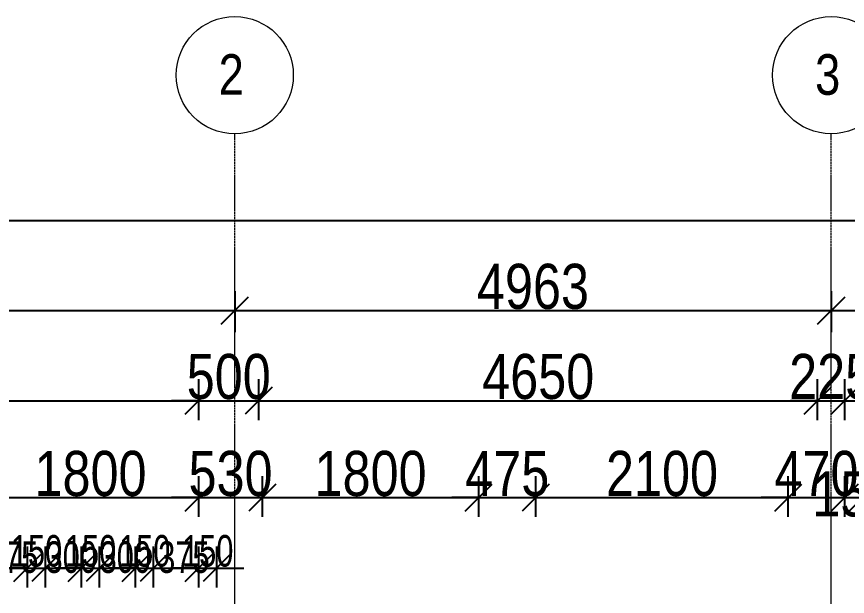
# Model space of a CAD drawing. Header units: millimetres. Extents: x -35190 to 411743, y -233114 to 23872.
# Drawn here: x 132645 to 139557, y 11760 to 16586 of the extents above; entities that cross this region are included whole.
import ezdxf

# ---------------------------------------------------------------- set-up
doc = ezdxf.new("R2010")
doc.units = ezdxf.units.MM
doc.linetypes.add('Grid Line', pattern=[22.225, 12.7, -3.175, 3.175, -3.175])
for name, color, linetype, lineweight in [('A-ANNO-DIMS', 211, 'Continuous', 9), ('S-GRID', 1, 'Continuous', 9), ('S-GRID-IDEN', 1, 'Continuous', 9)]:
    doc.layers.add(name, color=color, linetype=linetype, lineweight=lineweight)
doc.styles.add('Arial_3', font='arial.ttf', dxfattribs={"width": 0.8, "height": 375})
doc.styles.add('Arial_8', font='arial.ttf', dxfattribs={"width": 0.7, "height": 262.5})
doc.dimstyles.new('main_4_5mm', dxfattribs={"dimscale": 304.8, "dimtxt": 382.597275, "dimasz": 0.738189, "dimexe": 0.590551, "dimexo": 0.0625, "dimgap": 0.024606, "dimtad": 1, "dimdec": 0, "dimzin": 0, "dimdsep": 46, "dimtxsty": 'Arial_3', "dimblk1": 'OBLIQUE', "dimblk2": 'OBLIQUE', "dimsah": 1, "dimcen": 0.09, "dimdle": 0.590551, "dimazin": 0, "dimtfac": 1, "dimtdec": 4, "dimtix": 1, "dimtmove": 0, "dimatfit": 3, "dimfxl": 0.590551, "dimfxlon": 1, "dimtvp": 1, "dimtolj": 1, "dimtzin": 0, "dimarcsym": 2})
doc.dimstyles.new('main_4_5mm_1', dxfattribs={"dimscale": 304.8, "dimtxt": 382.597275, "dimasz": 0.738189, "dimexe": 0.590551, "dimexo": 0.0625, "dimgap": 0.024606, "dimtad": 1, "dimdec": 0, "dimzin": 0, "dimdsep": 46, "dimtxsty": 'Arial_3', "dimblk1": 'OBLIQUE', "dimblk2": 'OBLIQUE', "dimsah": 1, "dimcen": 0.09, "dimdle": 0.590551, "dimazin": 0, "dimtfac": 1, "dimtdec": 4, "dimtix": 1, "dimtmove": 1, "dimatfit": 3, "dimfxl": 0.590551, "dimfxlon": 1, "dimtvp": 1, "dimtolj": 1, "dimtzin": 0, "dimarcsym": 2})
doc.dimstyles.new('small_3_0mm', dxfattribs={"dimscale": 304.8, "dimtxt": 191.298637, "dimasz": 0.738189, "dimexe": 0.590551, "dimexo": 0.0625, "dimgap": 0.024606, "dimtad": 1, "dimdec": 0, "dimzin": 0, "dimdsep": 46, "dimtxsty": 'Arial_8', "dimblk1": 'OBLIQUE', "dimblk2": 'OBLIQUE', "dimsah": 1, "dimcen": 0.09, "dimdle": 0.590551, "dimazin": 0, "dimtfac": 1, "dimtdec": 4, "dimtix": 1, "dimtmove": 0, "dimatfit": 3, "dimfxl": 0.590551, "dimfxlon": 1, "dimtvp": 1, "dimtolj": 1, "dimtzin": 0, "dimarcsym": 2})
doc.dimstyles.new('small_3_0mm_1', dxfattribs={"dimscale": 304.8, "dimtxt": 191.298637, "dimasz": 0.738189, "dimexe": 0.590551, "dimexo": 0.0625, "dimgap": 0.024606, "dimtad": 1, "dimdec": 0, "dimzin": 0, "dimdsep": 46, "dimtxsty": 'Arial_8', "dimblk1": 'OBLIQUE', "dimblk2": 'OBLIQUE', "dimsah": 1, "dimcen": 0.09, "dimdle": 0.590551, "dimazin": 0, "dimtfac": 1, "dimtdec": 4, "dimtix": 1, "dimtmove": 1, "dimatfit": 3, "dimfxl": 0.590551, "dimfxlon": 1, "dimtvp": 1, "dimtolj": 1, "dimtzin": 0, "dimarcsym": 2})

# ---------------------------------------------------------------- blocks, each defined once
blk = doc.blocks.new('Grid - M_Grid Head - Circle-24584-FIRST FLOOR')
at = {"layer": 'S-GRID-IDEN'}
blk.add_circle((0, 0), 6.5, dxfattribs=at)
blk = doc.blocks.new('_Oblique')
at = {"color": 0, "linetype": 'ByBlock', "lineweight": -2}
blk.add_line((-0.5, -0.5), (0.5, 0.5), dxfattribs=at)
blk = doc.blocks.new('*D3762')
at = {"layer": 'A-ANNO-DIMS', "color": 0, "lineweight": -2, "transparency": 16777216}
for p, q in [((132359.4, 12421.1), (132359.4, 12762)), ((134159.4, 12421.1), (134159.4, 12762)), ((132179.4, 12582), (134339.4, 12582))]:
    blk.add_line(p, q, dxfattribs=at)
at = {"layer": 'Defpoints', "color": 0, "transparency": 16777216}
for p in [(134159.4, 12582), (132359.4, 12402), (134159.4, 12402)]:
    blk.add_point(p, dxfattribs=at)
at = {"layer": 'A-ANNO-DIMS', "color": 0, "lineweight": -2, "transparency": 16777216, "xscale": 224.9999999999999, "yscale": 224.9999999999999, "zscale": 224.9999999999999, "rotation": 180}
blk.add_blockref('_Oblique', (132359.4, 12582), dxfattribs=at)
at = {"layer": 'A-ANNO-DIMS', "color": 0, "lineweight": -2, "transparency": 16777216, "xscale": 224.9999999999999, "yscale": 224.9999999999999, "zscale": 224.9999999999999}
blk.add_blockref('_Oblique', (134159.4, 12582), dxfattribs=at)
at = {"layer": 'A-ANNO-DIMS', "color": 0, "transparency": 16777216, "insert": (133259.4, 12781), "char_height": 375, "width": 1101.88, "attachment_point": 5, "style": 'Arial_3'}
blk.add_mtext('\\A1;1800', dxfattribs=at)
blk = doc.blocks.new('*D3763')
at = {"layer": 'A-ANNO-DIMS', "color": 0, "lineweight": -2, "transparency": 16777216}
for p, q in [((134159.4, 12421.1), (134159.4, 12762)), ((134689.4, 12421.1), (134689.4, 12762)), ((134159.4, 12582), (133934.4, 12582)), ((134159.4, 12582), (134689.4, 12582)), ((134689.4, 12582), (134914.4, 12582))]:
    blk.add_line(p, q, dxfattribs=at)
at = {"layer": 'Defpoints', "color": 0, "transparency": 16777216}
for p in [(134689.4, 12582), (134159.4, 12402), (134689.4, 12402)]:
    blk.add_point(p, dxfattribs=at)
at = {"layer": 'A-ANNO-DIMS', "color": 0, "lineweight": -2, "transparency": 16777216, "xscale": 224.9999999999999, "yscale": 224.9999999999999, "zscale": 224.9999999999999}
blk.add_blockref('_Oblique', (134159.4, 12582), dxfattribs=at)
at = {"layer": 'A-ANNO-DIMS', "color": 0, "lineweight": -2, "transparency": 16777216, "xscale": 224.9999999999999, "yscale": 224.9999999999999, "zscale": 224.9999999999999, "rotation": 180}
blk.add_blockref('_Oblique', (134689.4, 12582), dxfattribs=at)
at = {"layer": 'A-ANNO-DIMS', "color": 0, "transparency": 16777216, "insert": (134424.4, 12781.1), "char_height": 375, "width": 826.41, "attachment_point": 5, "style": 'Arial_3'}
blk.add_mtext('\\A1;530', dxfattribs=at)
blk = doc.blocks.new('*D3764')
at = {"layer": 'A-ANNO-DIMS', "color": 0, "lineweight": -2, "transparency": 16777216}
for p, q in [((134689.4, 12421.1), (134689.4, 12762)), ((136489.4, 12421.1), (136489.4, 12762)), ((134509.4, 12582), (136669.4, 12582))]:
    blk.add_line(p, q, dxfattribs=at)
at = {"layer": 'Defpoints', "color": 0, "transparency": 16777216}
for p in [(136489.4, 12582), (134689.4, 12402), (136489.4, 12402)]:
    blk.add_point(p, dxfattribs=at)
at = {"layer": 'A-ANNO-DIMS', "color": 0, "lineweight": -2, "transparency": 16777216, "xscale": 224.9999999999999, "yscale": 224.9999999999999, "zscale": 224.9999999999999, "rotation": 180}
blk.add_blockref('_Oblique', (134689.4, 12582), dxfattribs=at)
at = {"layer": 'A-ANNO-DIMS', "color": 0, "lineweight": -2, "transparency": 16777216, "xscale": 224.9999999999999, "yscale": 224.9999999999999, "zscale": 224.9999999999999}
blk.add_blockref('_Oblique', (136489.4, 12582), dxfattribs=at)
at = {"layer": 'A-ANNO-DIMS', "color": 0, "transparency": 16777216, "insert": (135589.4, 12781), "char_height": 375, "width": 1101.88, "attachment_point": 5, "style": 'Arial_3'}
blk.add_mtext('\\A1;1800', dxfattribs=at)
blk = doc.blocks.new('*D3765')
at = {"layer": 'A-ANNO-DIMS', "color": 0, "lineweight": -2, "transparency": 16777216}
for p, q in [((136489.4, 12421.1), (136489.4, 12762)), ((136964.4, 12421.1), (136964.4, 12762)), ((136489.4, 12582), (136264.4, 12582)), ((136489.4, 12582), (136964.4, 12582)), ((136964.4, 12582), (137189.4, 12582))]:
    blk.add_line(p, q, dxfattribs=at)
at = {"layer": 'Defpoints', "color": 0, "transparency": 16777216}
for p in [(136964.4, 12582), (136489.4, 12402), (136964.4, 12402)]:
    blk.add_point(p, dxfattribs=at)
at = {"layer": 'A-ANNO-DIMS', "color": 0, "lineweight": -2, "transparency": 16777216, "xscale": 224.9999999999999, "yscale": 224.9999999999999, "zscale": 224.9999999999999}
blk.add_blockref('_Oblique', (136489.4, 12582), dxfattribs=at)
at = {"layer": 'A-ANNO-DIMS', "color": 0, "lineweight": -2, "transparency": 16777216, "xscale": 224.9999999999999, "yscale": 224.9999999999999, "zscale": 224.9999999999999, "rotation": 180}
blk.add_blockref('_Oblique', (136964.4, 12582), dxfattribs=at)
at = {"layer": 'A-ANNO-DIMS', "color": 0, "transparency": 16777216, "insert": (136726.9, 12780.2), "char_height": 375, "width": 826.41, "attachment_point": 5, "style": 'Arial_3'}
blk.add_mtext('\\A1;475', dxfattribs=at)
blk = doc.blocks.new('*D3766')
at = {"layer": 'A-ANNO-DIMS', "color": 0, "lineweight": -2, "transparency": 16777216}
for p, q in [((136964.4, 12421.1), (136964.4, 12762)), ((139064.4, 12421.1), (139064.4, 12762)), ((136784.4, 12582), (139244.4, 12582))]:
    blk.add_line(p, q, dxfattribs=at)
at = {"layer": 'Defpoints', "color": 0, "transparency": 16777216}
for p in [(139064.4, 12582), (136964.4, 12402), (139064.4, 12402)]:
    blk.add_point(p, dxfattribs=at)
at = {"layer": 'A-ANNO-DIMS', "color": 0, "lineweight": -2, "transparency": 16777216, "xscale": 224.9999999999999, "yscale": 224.9999999999999, "zscale": 224.9999999999999, "rotation": 180}
blk.add_blockref('_Oblique', (136964.4, 12582), dxfattribs=at)
at = {"layer": 'A-ANNO-DIMS', "color": 0, "lineweight": -2, "transparency": 16777216, "xscale": 224.9999999999999, "yscale": 224.9999999999999, "zscale": 224.9999999999999}
blk.add_blockref('_Oblique', (139064.4, 12582), dxfattribs=at)
at = {"layer": 'A-ANNO-DIMS', "color": 0, "transparency": 16777216, "insert": (138014.4, 12781), "char_height": 375, "width": 1101.88, "attachment_point": 5, "style": 'Arial_3'}
blk.add_mtext('\\A1;2100', dxfattribs=at)
blk = doc.blocks.new('*D3767')
at = {"layer": 'A-ANNO-DIMS', "color": 0, "lineweight": -2, "transparency": 16777216}
for p, q in [((139064.4, 12421.1), (139064.4, 12762)), ((139534.4, 12421.1), (139534.4, 12762)), ((139064.4, 12582), (138839.4, 12582)), ((139064.4, 12582), (139534.4, 12582)), ((139534.4, 12582), (139759.4, 12582))]:
    blk.add_line(p, q, dxfattribs=at)
at = {"layer": 'Defpoints', "color": 0, "transparency": 16777216}
for p in [(139534.4, 12582), (139064.4, 12402), (139534.4, 12402)]:
    blk.add_point(p, dxfattribs=at)
at = {"layer": 'A-ANNO-DIMS', "color": 0, "lineweight": -2, "transparency": 16777216, "xscale": 224.9999999999999, "yscale": 224.9999999999999, "zscale": 224.9999999999999}
blk.add_blockref('_Oblique', (139064.4, 12582), dxfattribs=at)
at = {"layer": 'A-ANNO-DIMS', "color": 0, "lineweight": -2, "transparency": 16777216, "xscale": 224.9999999999999, "yscale": 224.9999999999999, "zscale": 224.9999999999999, "rotation": 180}
blk.add_blockref('_Oblique', (139534.4, 12582), dxfattribs=at)
at = {"layer": 'A-ANNO-DIMS', "color": 0, "transparency": 16777216, "insert": (139299.4, 12781), "char_height": 375, "width": 826.41, "attachment_point": 5, "style": 'Arial_3'}
blk.add_mtext('\\A1;470', dxfattribs=at)
blk = doc.blocks.new('*D3768')
at = {"layer": 'A-ANNO-DIMS', "color": 0, "lineweight": -2, "transparency": 16777216}
for p, q in [((139534.4, 12421.1), (139534.4, 12762)), ((139684.4, 12421.1), (139684.4, 12762)), ((139354.4, 12582), (139864.4, 12582))]:
    blk.add_line(p, q, dxfattribs=at)
at = {"layer": 'Defpoints', "color": 0, "transparency": 16777216}
for p in [(139684.4, 12582), (139534.4, 12402), (139684.4, 12402)]:
    blk.add_point(p, dxfattribs=at)
at = {"layer": 'A-ANNO-DIMS', "color": 0, "lineweight": -2, "transparency": 16777216, "xscale": 224.9999999999999, "yscale": 224.9999999999999, "zscale": 224.9999999999999, "rotation": 180}
blk.add_blockref('_Oblique', (139534.4, 12582), dxfattribs=at)
at = {"layer": 'A-ANNO-DIMS', "color": 0, "lineweight": -2, "transparency": 16777216, "xscale": 224.9999999999999, "yscale": 224.9999999999999, "zscale": 224.9999999999999}
blk.add_blockref('_Oblique', (139684.4, 12582), dxfattribs=at)
at = {"layer": 'A-ANNO-DIMS', "color": 0, "transparency": 16777216, "insert": (139265, 12800.6), "char_height": 375, "width": 826.41, "attachment_point": 1, "line_spacing_factor": 0.941778, "style": 'Arial_3'}
blk.add_mtext('\\A1;150', dxfattribs=at)
blk = doc.blocks.new('*D3769')
at = {"layer": 'A-ANNO-DIMS', "color": 0, "lineweight": -2, "transparency": 16777216}
for p, q in [((139684.4, 12421.1), (139684.4, 12762)), ((162914.4, 12421.1), (162914.4, 12762)), ((139504.4, 12582), (163094.4, 12582))]:
    blk.add_line(p, q, dxfattribs=at)
at = {"layer": 'Defpoints', "color": 0, "transparency": 16777216}
for p in [(162914.4, 12582), (139684.4, 12402), (162914.4, 12402)]:
    blk.add_point(p, dxfattribs=at)
at = {"layer": 'A-ANNO-DIMS', "color": 0, "lineweight": -2, "transparency": 16777216, "xscale": 224.9999999999999, "yscale": 224.9999999999999, "zscale": 224.9999999999999, "rotation": 180}
blk.add_blockref('_Oblique', (139684.4, 12582), dxfattribs=at)
at = {"layer": 'A-ANNO-DIMS', "color": 0, "lineweight": -2, "transparency": 16777216, "xscale": 224.9999999999999, "yscale": 224.9999999999999, "zscale": 224.9999999999999}
blk.add_blockref('_Oblique', (162914.4, 12582), dxfattribs=at)
at = {"layer": 'A-ANNO-DIMS', "color": 0, "transparency": 16777216, "insert": (151299.4, 12781.1), "char_height": 375, "width": 1377.35, "attachment_point": 5, "style": 'Arial_3'}
blk.add_mtext('\\A1;23230', dxfattribs=at)
blk = doc.blocks.new('*D3780')
at = {"layer": 'A-ANNO-DIMS', "color": 0, "lineweight": -2, "transparency": 16777216}
for p, q in [((129396.9, 14300), (129396.9, 13959.1)), ((134459.4, 14300), (134459.4, 13959.1)), ((129216.9, 14139.1), (134639.4, 14139.1))]:
    blk.add_line(p, q, dxfattribs=at)
at = {"layer": 'Defpoints', "color": 0, "transparency": 16777216}
for p in [(129396.9, 14319.1), (134459.4, 14319.1), (134459.4, 14139.1)]:
    blk.add_point(p, dxfattribs=at)
at = {"layer": 'A-ANNO-DIMS', "color": 0, "lineweight": -2, "transparency": 16777216, "xscale": 224.9999999999999, "yscale": 224.9999999999999, "zscale": 224.9999999999999, "rotation": 180}
blk.add_blockref('_Oblique', (129396.9, 14139.1), dxfattribs=at)
at = {"layer": 'A-ANNO-DIMS', "color": 0, "lineweight": -2, "transparency": 16777216, "xscale": 224.9999999999999, "yscale": 224.9999999999999, "zscale": 224.9999999999999}
blk.add_blockref('_Oblique', (134459.4, 14139.1), dxfattribs=at)
at = {"layer": 'A-ANNO-DIMS', "color": 0, "transparency": 16777216, "insert": (131928.1, 14338.2), "char_height": 375, "width": 1101.88, "attachment_point": 5, "style": 'Arial_3'}
blk.add_mtext('\\A1;5063', dxfattribs=at)
blk = doc.blocks.new('*D3781')
at = {"layer": 'A-ANNO-DIMS', "color": 0, "lineweight": -2, "transparency": 16777216}
for p, q in [((134459.4, 14300), (134459.4, 13959.1)), ((139421.9, 14300), (139421.9, 13959.1)), ((134279.4, 14139.1), (139601.9, 14139.1))]:
    blk.add_line(p, q, dxfattribs=at)
at = {"layer": 'Defpoints', "color": 0, "transparency": 16777216}
for p in [(134459.4, 14319.1), (139421.9, 14319.1), (139421.9, 14139.1)]:
    blk.add_point(p, dxfattribs=at)
at = {"layer": 'A-ANNO-DIMS', "color": 0, "lineweight": -2, "transparency": 16777216, "xscale": 224.9999999999999, "yscale": 224.9999999999999, "zscale": 224.9999999999999, "rotation": 180}
blk.add_blockref('_Oblique', (134459.4, 14139.1), dxfattribs=at)
at = {"layer": 'A-ANNO-DIMS', "color": 0, "lineweight": -2, "transparency": 16777216, "xscale": 224.9999999999999, "yscale": 224.9999999999999, "zscale": 224.9999999999999}
blk.add_blockref('_Oblique', (139421.9, 14139.1), dxfattribs=at)
at = {"layer": 'A-ANNO-DIMS', "color": 0, "transparency": 16777216, "insert": (136940.6, 14338.2), "char_height": 375, "width": 1101.88, "attachment_point": 5, "style": 'Arial_3'}
blk.add_mtext('\\A1;4963', dxfattribs=at)
blk = doc.blocks.new('*D3782')
at = {"layer": 'A-ANNO-DIMS', "color": 0, "lineweight": -2, "transparency": 16777216}
for p, q in [((139421.9, 14300), (139421.9, 13959.1)), ((148096.9, 14300), (148096.9, 13959.1)), ((139241.9, 14139.1), (148276.9, 14139.1))]:
    blk.add_line(p, q, dxfattribs=at)
at = {"layer": 'Defpoints', "color": 0, "transparency": 16777216}
for p in [(139421.9, 14319.1), (148096.9, 14319.1), (148096.9, 14139.1)]:
    blk.add_point(p, dxfattribs=at)
at = {"layer": 'A-ANNO-DIMS', "color": 0, "lineweight": -2, "transparency": 16777216, "xscale": 224.9999999999999, "yscale": 224.9999999999999, "zscale": 224.9999999999999, "rotation": 180}
blk.add_blockref('_Oblique', (139421.9, 14139.1), dxfattribs=at)
at = {"layer": 'A-ANNO-DIMS', "color": 0, "lineweight": -2, "transparency": 16777216, "xscale": 224.9999999999999, "yscale": 224.9999999999999, "zscale": 224.9999999999999}
blk.add_blockref('_Oblique', (148096.9, 14139.1), dxfattribs=at)
at = {"layer": 'A-ANNO-DIMS', "color": 0, "transparency": 16777216, "insert": (143759.4, 14338), "char_height": 375, "width": 1101.88, "attachment_point": 5, "style": 'Arial_3'}
blk.add_mtext('\\A1;8675', dxfattribs=at)
blk = doc.blocks.new('*D3791')
at = {"layer": 'A-ANNO-DIMS', "color": 0, "lineweight": -2, "transparency": 16777216}
for p, q in [((129509.4, 13228.1), (129509.4, 13569.1)), ((134159.4, 13228.1), (134159.4, 13569.1)), ((129329.4, 13389.1), (134339.4, 13389.1))]:
    blk.add_line(p, q, dxfattribs=at)
at = {"layer": 'Defpoints', "color": 0, "transparency": 16777216}
for p in [(134159.4, 13389.1), (129509.4, 13209.1), (134159.4, 13209.1)]:
    blk.add_point(p, dxfattribs=at)
at = {"layer": 'A-ANNO-DIMS', "color": 0, "lineweight": -2, "transparency": 16777216, "xscale": 224.9999999999999, "yscale": 224.9999999999999, "zscale": 224.9999999999999, "rotation": 180}
blk.add_blockref('_Oblique', (129509.4, 13389.1), dxfattribs=at)
at = {"layer": 'A-ANNO-DIMS', "color": 0, "lineweight": -2, "transparency": 16777216, "xscale": 224.9999999999999, "yscale": 224.9999999999999, "zscale": 224.9999999999999}
blk.add_blockref('_Oblique', (134159.4, 13389.1), dxfattribs=at)
at = {"layer": 'A-ANNO-DIMS', "color": 0, "transparency": 16777216, "insert": (131834.4, 13588), "char_height": 375, "width": 1101.88, "attachment_point": 5, "style": 'Arial_3'}
blk.add_mtext('\\A1;4650', dxfattribs=at)
blk = doc.blocks.new('*D3792')
at = {"layer": 'A-ANNO-DIMS', "color": 0, "lineweight": -2, "transparency": 16777216}
for p, q in [((134159.4, 13228.1), (134159.4, 13569.1)), ((134659.4, 13228.1), (134659.4, 13569.1)), ((134159.4, 13389.1), (133934.4, 13389.1)), ((134159.4, 13389.1), (134659.4, 13389.1)), ((134659.4, 13389.1), (134884.4, 13389.1))]:
    blk.add_line(p, q, dxfattribs=at)
at = {"layer": 'Defpoints', "color": 0, "transparency": 16777216}
for p in [(134659.4, 13389.1), (134159.4, 13209.1), (134659.4, 13209.1)]:
    blk.add_point(p, dxfattribs=at)
at = {"layer": 'A-ANNO-DIMS', "color": 0, "lineweight": -2, "transparency": 16777216, "xscale": 224.9999999999999, "yscale": 224.9999999999999, "zscale": 224.9999999999999}
blk.add_blockref('_Oblique', (134159.4, 13389.1), dxfattribs=at)
at = {"layer": 'A-ANNO-DIMS', "color": 0, "lineweight": -2, "transparency": 16777216, "xscale": 224.9999999999999, "yscale": 224.9999999999999, "zscale": 224.9999999999999, "rotation": 180}
blk.add_blockref('_Oblique', (134659.4, 13389.1), dxfattribs=at)
at = {"layer": 'A-ANNO-DIMS', "color": 0, "transparency": 16777216, "insert": (134409.4, 13588), "char_height": 375, "width": 826.41, "attachment_point": 5, "style": 'Arial_3'}
blk.add_mtext('\\A1;500', dxfattribs=at)
blk = doc.blocks.new('*D3793')
at = {"layer": 'A-ANNO-DIMS', "color": 0, "lineweight": -2, "transparency": 16777216}
for p, q in [((134659.4, 13228.1), (134659.4, 13569.1)), ((139309.4, 13228.1), (139309.4, 13569.1)), ((134479.4, 13389.1), (139489.4, 13389.1))]:
    blk.add_line(p, q, dxfattribs=at)
at = {"layer": 'Defpoints', "color": 0, "transparency": 16777216}
for p in [(139309.4, 13389.1), (134659.4, 13209.1), (139309.4, 13209.1)]:
    blk.add_point(p, dxfattribs=at)
at = {"layer": 'A-ANNO-DIMS', "color": 0, "lineweight": -2, "transparency": 16777216, "xscale": 224.9999999999999, "yscale": 224.9999999999999, "zscale": 224.9999999999999, "rotation": 180}
blk.add_blockref('_Oblique', (134659.4, 13389.1), dxfattribs=at)
at = {"layer": 'A-ANNO-DIMS', "color": 0, "lineweight": -2, "transparency": 16777216, "xscale": 224.9999999999999, "yscale": 224.9999999999999, "zscale": 224.9999999999999}
blk.add_blockref('_Oblique', (139309.4, 13389.1), dxfattribs=at)
at = {"layer": 'A-ANNO-DIMS', "color": 0, "transparency": 16777216, "insert": (136984.4, 13588), "char_height": 375, "width": 1101.88, "attachment_point": 5, "style": 'Arial_3'}
blk.add_mtext('\\A1;4650', dxfattribs=at)
blk = doc.blocks.new('*D3794')
at = {"layer": 'A-ANNO-DIMS', "color": 0, "lineweight": -2, "transparency": 16777216}
for p, q in [((139309.4, 13228.1), (139309.4, 13569.1)), ((139534.4, 13228.1), (139534.4, 13569.1)), ((139309.4, 13389.1), (139084.4, 13389.1)), ((139309.4, 13389.1), (139534.4, 13389.1)), ((139534.4, 13389.1), (139759.4, 13389.1))]:
    blk.add_line(p, q, dxfattribs=at)
at = {"layer": 'Defpoints', "color": 0, "transparency": 16777216}
for p in [(139534.4, 13389.1), (139309.4, 13209.1), (139534.4, 13209.1)]:
    blk.add_point(p, dxfattribs=at)
at = {"layer": 'A-ANNO-DIMS', "color": 0, "lineweight": -2, "transparency": 16777216, "xscale": 224.9999999999999, "yscale": 224.9999999999999, "zscale": 224.9999999999999}
blk.add_blockref('_Oblique', (139309.4, 13389.1), dxfattribs=at)
at = {"layer": 'A-ANNO-DIMS', "color": 0, "lineweight": -2, "transparency": 16777216, "xscale": 224.9999999999999, "yscale": 224.9999999999999, "zscale": 224.9999999999999, "rotation": 180}
blk.add_blockref('_Oblique', (139534.4, 13389.1), dxfattribs=at)
at = {"layer": 'A-ANNO-DIMS', "color": 0, "transparency": 16777216, "insert": (139421.9, 13588), "char_height": 375, "width": 826.41, "attachment_point": 5, "style": 'Arial_3'}
blk.add_mtext('\\A1;225', dxfattribs=at)
blk = doc.blocks.new('*D3795')
at = {"layer": 'A-ANNO-DIMS', "color": 0, "lineweight": -2, "transparency": 16777216}
for p, q in [((139534.4, 13228.1), (139534.4, 13569.1)), ((141334.4, 13228.1), (141334.4, 13569.1)), ((139354.4, 13389.1), (141514.4, 13389.1))]:
    blk.add_line(p, q, dxfattribs=at)
at = {"layer": 'Defpoints', "color": 0, "transparency": 16777216}
for p in [(141334.4, 13389.1), (139534.4, 13209.1), (141334.4, 13209.1)]:
    blk.add_point(p, dxfattribs=at)
at = {"layer": 'A-ANNO-DIMS', "color": 0, "lineweight": -2, "transparency": 16777216, "xscale": 224.9999999999999, "yscale": 224.9999999999999, "zscale": 224.9999999999999, "rotation": 180}
blk.add_blockref('_Oblique', (139534.4, 13389.1), dxfattribs=at)
at = {"layer": 'A-ANNO-DIMS', "color": 0, "lineweight": -2, "transparency": 16777216, "xscale": 224.9999999999999, "yscale": 224.9999999999999, "zscale": 224.9999999999999}
blk.add_blockref('_Oblique', (141334.4, 13389.1), dxfattribs=at)
at = {"layer": 'A-ANNO-DIMS', "color": 0, "transparency": 16777216, "insert": (140434.4, 13588), "char_height": 375, "width": 1101.88, "attachment_point": 5, "style": 'Arial_3'}
blk.add_mtext('\\A1;1800', dxfattribs=at)
blk = doc.blocks.new('*D3813')
at = {"layer": 'A-ANNO-DIMS', "color": 0, "lineweight": -2, "transparency": 16777216}
for p, q in [((129284.4, 14728.1), (129284.4, 15069.1)), ((181559.4, 14728.1), (181559.4, 15069.1)), ((129104.4, 14889.1), (181739.4, 14889.1))]:
    blk.add_line(p, q, dxfattribs=at)
at = {"layer": 'Defpoints', "color": 0, "transparency": 16777216}
for p in [(181559.4, 14889.1), (129284.4, 14709.1), (181559.4, 14709.1)]:
    blk.add_point(p, dxfattribs=at)
at = {"layer": 'A-ANNO-DIMS', "color": 0, "lineweight": -2, "transparency": 16777216, "xscale": 224.9999999999999, "yscale": 224.9999999999999, "zscale": 224.9999999999999, "rotation": 180}
blk.add_blockref('_Oblique', (129284.4, 14889.1), dxfattribs=at)
at = {"layer": 'A-ANNO-DIMS', "color": 0, "lineweight": -2, "transparency": 16777216, "xscale": 224.9999999999999, "yscale": 224.9999999999999, "zscale": 224.9999999999999}
blk.add_blockref('_Oblique', (181559.4, 14889.1), dxfattribs=at)
at = {"layer": 'A-ANNO-DIMS', "color": 0, "transparency": 16777216, "insert": (155421.9, 15088), "char_height": 375, "width": 1377.35, "attachment_point": 5, "style": 'Arial_3'}
blk.add_mtext('\\A1;52275', dxfattribs=at)
blk = doc.blocks.new('*D4085')
at = {"layer": 'A-ANNO-DIMS', "color": 0, "lineweight": -2, "transparency": 16777216}
for p, q in [((132359.4, 11835), (132359.4, 12176)), ((132734.8, 11835), (132734.8, 12176)), ((132179.4, 11996), (132914.8, 11996))]:
    blk.add_line(p, q, dxfattribs=at)
at = {"layer": 'Defpoints', "color": 0, "transparency": 16777216}
for p in [(132734.8, 11996), (132359.4, 11816), (132734.8, 11816)]:
    blk.add_point(p, dxfattribs=at)
at = {"layer": 'A-ANNO-DIMS', "color": 0, "lineweight": -2, "transparency": 16777216, "xscale": 224.9999999999999, "yscale": 224.9999999999999, "zscale": 224.9999999999999, "rotation": 180}
blk.add_blockref('_Oblique', (132359.4, 11996), dxfattribs=at)
at = {"layer": 'A-ANNO-DIMS', "color": 0, "lineweight": -2, "transparency": 16777216, "xscale": 224.9999999999999, "yscale": 224.9999999999999, "zscale": 224.9999999999999}
blk.add_blockref('_Oblique', (132734.8, 11996), dxfattribs=at)
at = {"layer": 'A-ANNO-DIMS', "color": 0, "transparency": 16777216, "insert": (132397, 12218.2), "char_height": 262.5, "width": 360.23, "attachment_point": 1, "line_spacing_factor": 0.941778, "style": 'Arial_8'}
blk.add_mtext('\\A1;375', dxfattribs=at)
blk = doc.blocks.new('*D4086')
at = {"layer": 'A-ANNO-DIMS', "color": 0, "lineweight": -2, "transparency": 16777216}
for p, q in [((132734.8, 11835), (132734.8, 12176)), ((132884.8, 11835), (132884.8, 12176)), ((132734.8, 11996), (132509.8, 11996)), ((132734.8, 11996), (132884.8, 11996)), ((132884.8, 11996), (133109.8, 11996))]:
    blk.add_line(p, q, dxfattribs=at)
at = {"layer": 'Defpoints', "color": 0, "transparency": 16777216}
for p in [(132884.8, 11996), (132734.8, 11816), (132884.8, 11816)]:
    blk.add_point(p, dxfattribs=at)
at = {"layer": 'A-ANNO-DIMS', "color": 0, "lineweight": -2, "transparency": 16777216, "xscale": 224.9999999999999, "yscale": 224.9999999999999, "zscale": 224.9999999999999}
blk.add_blockref('_Oblique', (132734.8, 11996), dxfattribs=at)
at = {"layer": 'A-ANNO-DIMS', "color": 0, "lineweight": -2, "transparency": 16777216, "xscale": 224.9999999999999, "yscale": 224.9999999999999, "zscale": 224.9999999999999, "rotation": 180}
blk.add_blockref('_Oblique', (132884.8, 11996), dxfattribs=at)
at = {"layer": 'A-ANNO-DIMS', "color": 0, "transparency": 16777216, "insert": (132809.8, 12137.5), "char_height": 262.5, "width": 360.23, "attachment_point": 5, "style": 'Arial_8'}
blk.add_mtext('\\A1;150', dxfattribs=at)
blk = doc.blocks.new('*D4087')
at = {"layer": 'A-ANNO-DIMS', "color": 0, "lineweight": -2, "transparency": 16777216}
for p, q in [((132884.8, 11835), (132884.8, 12176)), ((133184.8, 11835), (133184.8, 12176)), ((132704.8, 11996), (133364.8, 11996))]:
    blk.add_line(p, q, dxfattribs=at)
at = {"layer": 'Defpoints', "color": 0, "transparency": 16777216}
for p in [(133184.8, 11996), (132884.8, 11816), (133184.8, 11816)]:
    blk.add_point(p, dxfattribs=at)
at = {"layer": 'A-ANNO-DIMS', "color": 0, "lineweight": -2, "transparency": 16777216, "xscale": 224.9999999999999, "yscale": 224.9999999999999, "zscale": 224.9999999999999, "rotation": 180}
blk.add_blockref('_Oblique', (132884.8, 11996), dxfattribs=at)
at = {"layer": 'A-ANNO-DIMS', "color": 0, "lineweight": -2, "transparency": 16777216, "xscale": 224.9999999999999, "yscale": 224.9999999999999, "zscale": 224.9999999999999}
blk.add_blockref('_Oblique', (133184.8, 11996), dxfattribs=at)
at = {"layer": 'A-ANNO-DIMS', "color": 0, "transparency": 16777216, "insert": (132884.7, 12218.2), "char_height": 262.5, "width": 360.23, "attachment_point": 1, "line_spacing_factor": 0.941778, "style": 'Arial_8'}
blk.add_mtext('\\A1;300', dxfattribs=at)
blk = doc.blocks.new('*D4088')
at = {"layer": 'A-ANNO-DIMS', "color": 0, "lineweight": -2, "transparency": 16777216}
for p, q in [((133184.8, 11835), (133184.8, 12176)), ((133334.8, 11835), (133334.8, 12176)), ((133184.8, 11996), (132959.8, 11996)), ((133184.8, 11996), (133334.8, 11996)), ((133334.8, 11996), (133559.8, 11996))]:
    blk.add_line(p, q, dxfattribs=at)
at = {"layer": 'Defpoints', "color": 0, "transparency": 16777216}
for p in [(133334.8, 11996), (133184.8, 11816), (133334.8, 11816)]:
    blk.add_point(p, dxfattribs=at)
at = {"layer": 'A-ANNO-DIMS', "color": 0, "lineweight": -2, "transparency": 16777216, "xscale": 224.9999999999999, "yscale": 224.9999999999999, "zscale": 224.9999999999999}
blk.add_blockref('_Oblique', (133184.8, 11996), dxfattribs=at)
at = {"layer": 'A-ANNO-DIMS', "color": 0, "lineweight": -2, "transparency": 16777216, "xscale": 224.9999999999999, "yscale": 224.9999999999999, "zscale": 224.9999999999999, "rotation": 180}
blk.add_blockref('_Oblique', (133334.8, 11996), dxfattribs=at)
at = {"layer": 'A-ANNO-DIMS', "color": 0, "transparency": 16777216, "insert": (133259.8, 12137.5), "char_height": 262.5, "width": 360.23, "attachment_point": 5, "style": 'Arial_8'}
blk.add_mtext('\\A1;150', dxfattribs=at)
blk = doc.blocks.new('*D4089')
at = {"layer": 'A-ANNO-DIMS', "color": 0, "lineweight": -2, "transparency": 16777216}
for p, q in [((133334.8, 11835), (133334.8, 12176)), ((133634.8, 11835), (133634.8, 12176)), ((133154.8, 11996), (133814.8, 11996))]:
    blk.add_line(p, q, dxfattribs=at)
at = {"layer": 'Defpoints', "color": 0, "transparency": 16777216}
for p in [(133634.8, 11996), (133334.8, 11816), (133634.8, 11816)]:
    blk.add_point(p, dxfattribs=at)
at = {"layer": 'A-ANNO-DIMS', "color": 0, "lineweight": -2, "transparency": 16777216, "xscale": 224.9999999999999, "yscale": 224.9999999999999, "zscale": 224.9999999999999, "rotation": 180}
blk.add_blockref('_Oblique', (133334.8, 11996), dxfattribs=at)
at = {"layer": 'A-ANNO-DIMS', "color": 0, "lineweight": -2, "transparency": 16777216, "xscale": 224.9999999999999, "yscale": 224.9999999999999, "zscale": 224.9999999999999}
blk.add_blockref('_Oblique', (133634.8, 11996), dxfattribs=at)
at = {"layer": 'A-ANNO-DIMS', "color": 0, "transparency": 16777216, "insert": (133334.7, 12218.2), "char_height": 262.5, "width": 360.23, "attachment_point": 1, "line_spacing_factor": 0.941778, "style": 'Arial_8'}
blk.add_mtext('\\A1;300', dxfattribs=at)
blk = doc.blocks.new('*D4090')
at = {"layer": 'A-ANNO-DIMS', "color": 0, "lineweight": -2, "transparency": 16777216}
for p, q in [((133634.8, 11835), (133634.8, 12176)), ((133784.8, 11835), (133784.8, 12176)), ((133634.8, 11996), (133409.8, 11996)), ((133634.8, 11996), (133784.8, 11996)), ((133784.8, 11996), (134009.8, 11996))]:
    blk.add_line(p, q, dxfattribs=at)
at = {"layer": 'Defpoints', "color": 0, "transparency": 16777216}
for p in [(133784.8, 11996), (133634.8, 11816), (133784.8, 11816)]:
    blk.add_point(p, dxfattribs=at)
at = {"layer": 'A-ANNO-DIMS', "color": 0, "lineweight": -2, "transparency": 16777216, "xscale": 224.9999999999999, "yscale": 224.9999999999999, "zscale": 224.9999999999999}
blk.add_blockref('_Oblique', (133634.8, 11996), dxfattribs=at)
at = {"layer": 'A-ANNO-DIMS', "color": 0, "lineweight": -2, "transparency": 16777216, "xscale": 224.9999999999999, "yscale": 224.9999999999999, "zscale": 224.9999999999999, "rotation": 180}
blk.add_blockref('_Oblique', (133784.8, 11996), dxfattribs=at)
at = {"layer": 'A-ANNO-DIMS', "color": 0, "transparency": 16777216, "insert": (133709.8, 12137.5), "char_height": 262.5, "width": 360.23, "attachment_point": 5, "style": 'Arial_8'}
blk.add_mtext('\\A1;150', dxfattribs=at)
blk = doc.blocks.new('*D4091')
at = {"layer": 'A-ANNO-DIMS', "color": 0, "lineweight": -2, "transparency": 16777216}
for p, q in [((133784.8, 11835), (133784.8, 12176)), ((134159.4, 11835), (134159.4, 12176)), ((133604.8, 11996), (134339.4, 11996))]:
    blk.add_line(p, q, dxfattribs=at)
at = {"layer": 'Defpoints', "color": 0, "transparency": 16777216}
for p in [(134159.4, 11996), (133784.8, 11816), (134159.4, 11816)]:
    blk.add_point(p, dxfattribs=at)
at = {"layer": 'A-ANNO-DIMS', "color": 0, "lineweight": -2, "transparency": 16777216, "xscale": 224.9999999999999, "yscale": 224.9999999999999, "zscale": 224.9999999999999, "rotation": 180}
blk.add_blockref('_Oblique', (133784.8, 11996), dxfattribs=at)
at = {"layer": 'A-ANNO-DIMS', "color": 0, "lineweight": -2, "transparency": 16777216, "xscale": 224.9999999999999, "yscale": 224.9999999999999, "zscale": 224.9999999999999}
blk.add_blockref('_Oblique', (134159.4, 11996), dxfattribs=at)
at = {"layer": 'A-ANNO-DIMS', "color": 0, "transparency": 16777216, "insert": (133822, 12218.2), "char_height": 262.5, "width": 360.23, "attachment_point": 1, "line_spacing_factor": 0.941778, "style": 'Arial_8'}
blk.add_mtext('\\A1;375', dxfattribs=at)
blk = doc.blocks.new('*D4092')
at = {"layer": 'A-ANNO-DIMS', "color": 0, "lineweight": -2, "transparency": 16777216}
for p, q in [((134159.4, 11835), (134159.4, 12176)), ((134309.4, 11835), (134309.4, 12176)), ((134159.4, 11996), (133934.4, 11996)), ((134159.4, 11996), (134309.4, 11996)), ((134309.4, 11996), (134534.4, 11996))]:
    blk.add_line(p, q, dxfattribs=at)
at = {"layer": 'Defpoints', "color": 0, "transparency": 16777216}
for p in [(134309.4, 11996), (134159.4, 11816), (134309.4, 11816)]:
    blk.add_point(p, dxfattribs=at)
at = {"layer": 'A-ANNO-DIMS', "color": 0, "lineweight": -2, "transparency": 16777216, "xscale": 224.9999999999999, "yscale": 224.9999999999999, "zscale": 224.9999999999999}
blk.add_blockref('_Oblique', (134159.4, 11996), dxfattribs=at)
at = {"layer": 'A-ANNO-DIMS', "color": 0, "lineweight": -2, "transparency": 16777216, "xscale": 224.9999999999999, "yscale": 224.9999999999999, "zscale": 224.9999999999999, "rotation": 180}
blk.add_blockref('_Oblique', (134309.4, 11996), dxfattribs=at)
at = {"layer": 'A-ANNO-DIMS', "color": 0, "transparency": 16777216, "insert": (134234.4, 12137.5), "char_height": 262.5, "width": 360.23, "attachment_point": 5, "style": 'Arial_8'}
blk.add_mtext('\\A1;150', dxfattribs=at)

msp = doc.modelspace()

# ---------------------------------------------------------------- linework, layer by layer
at = {"layer": 'S-GRID', "linetype": 'Grid Line'}
for p, q in [((134459.4, -26662), (134459.4, 15610.8)), ((139421.9, -26662), (139421.9, 15610.8))]:
    msp.add_line(p, q, dxfattribs=at)

# ---------------------------------------------------------------- block references
at = {"layer": 'S-GRID-IDEN', "xscale": 74.99999999999996, "yscale": 74.99999999999996, "zscale": 74.99999999999996}
for p in [(134459.4, 16098.3), (139421.9, 16098.3)]:
    msp.add_blockref('Grid - M_Grid Head - Circle-24584-FIRST FLOOR', p, dxfattribs=at)

# ---------------------------------------------------------------- dimensions: what is measured, and where the dimension line sits
at = {"layer": 'A-ANNO-DIMS'}
for base, p1, p2, dimstyle, override, picture, middle in [((181559.4, 14889.1), (129284.4, 14709.1), (181559.4, 14709.1), 'main_4_5mm', {"dimpost": '<>', "dimfxl": 52275}, '*D3813', (155421.9, 15088)), ((134459.3591144, 14139.0818099), (129396.8591144, 14319.0818099), (134459.3591144, 14319.0818099), 'main_4_5mm', {"dimpost": '<>', "dimfxl": 5062.5}, '*D3780', (131928.1091144, 14338.1745794)), ((139421.8591144, 14139.0818099), (134459.3591144, 14319.0818099), (139421.8591144, 14319.0818099), 'main_4_5mm', {"dimpost": '<>', "dimfxl": 4962.5}, '*D3781', (136940.6091144, 14338.1745794)), ((148096.9, 14139.1), (139421.9, 14319.1), (148096.9, 14319.1), 'main_4_5mm', {"dimpost": '<>', "dimfxl": 8675}, '*D3782', (143759.4, 14338)), ((134159.4, 13389.1), (129509.4, 13209.1), (134159.4, 13209.1), 'main_4_5mm', {"dimpost": '<>', "dimfxl": 4650}, '*D3791', (131834.4, 13588)), ((134659.4, 13389.1), (134159.4, 13209.1), (134659.4, 13209.1), 'main_4_5mm', {"dimpost": '<>', "dimfxl": 500}, '*D3792', (134409.4, 13588)), ((139309.4, 13389.1), (134659.4, 13209.1), (139309.4, 13209.1), 'main_4_5mm', {"dimpost": '<>', "dimfxl": 4650}, '*D3793', (136984.4, 13588)), ((139534.4, 13389.1), (139309.4, 13209.1), (139534.4, 13209.1), 'main_4_5mm', {"dimpost": '<>', "dimfxl": 225}, '*D3794', (139421.9, 13588)), ((141334.4, 13389.1), (139534.4, 13209.1), (141334.4, 13209.1), 'main_4_5mm', {"dimpost": '<>', "dimfxl": 1800}, '*D3795', (140434.4, 13588)), ((134159.4, 12582), (132359.4, 12402), (134159.4, 12402), 'main_4_5mm', {"dimpost": '<>', "dimfxl": 1800}, '*D3762', (133259.4, 12781)), ((134689.4, 12582), (134159.4, 12402), (134689.4, 12402), 'main_4_5mm', {"dimpost": '<>', "dimfxl": 530}, '*D3763', (134424.4, 12781.1)), ((136489.4, 12582), (134689.4, 12402), (136489.4, 12402), 'main_4_5mm', {"dimpost": '<>', "dimfxl": 1800}, '*D3764', (135589.4, 12781)), ((136964.4, 12582), (136489.4, 12402), (136964.4, 12402), 'main_4_5mm', {"dimpost": '<>', "dimfxl": 475}, '*D3765', (136726.9, 12780.2)), ((139064.4, 12582), (136964.4, 12402), (139064.4, 12402), 'main_4_5mm', {"dimpost": '<>', "dimfxl": 2100}, '*D3766', (138014.4, 12781)), ((139534.4, 12582), (139064.4, 12402), (139534.4, 12402), 'main_4_5mm', {"dimpost": '<>', "dimfxl": 470}, '*D3767', (139299.4, 12781)), ((162914.4, 12582), (139684.4, 12402), (162914.4, 12402), 'main_4_5mm', {"dimpost": '<>', "dimfxl": 23230}, '*D3769', (151299.4, 12781.1)), ((132884.8, 11996), (132734.8, 11816), (132884.8, 11816), 'small_3_0mm', {"dimpost": '<>', "dimfxl": 150}, '*D4086', (132809.8, 12137.5)), ((133334.8, 11996), (133184.8, 11816), (133334.8, 11816), 'small_3_0mm', {"dimpost": '<>', "dimfxl": 150}, '*D4088', (133259.8, 12137.5)), ((133784.8, 11996), (133634.8, 11816), (133784.8, 11816), 'small_3_0mm', {"dimpost": '<>', "dimfxl": 150}, '*D4090', (133709.8, 12137.5)), ((134309.4, 11996), (134159.4, 11816), (134309.4, 11816), 'small_3_0mm', {"dimpost": '<>', "dimfxl": 150}, '*D4092', (134234.4, 12137.5))]:
    dim = msp.add_linear_dim(base=base, p1=p1, p2=p2, dimstyle=dimstyle, override=override, dxfattribs=at)
    dim.commit()
    dim.dimension.update_dxf_attribs({"geometry": picture, "text_midpoint": middle})
for base, p1, p2, dimstyle, override, picture, middle in [((139684.4, 12582), (139534.4, 12402), (139684.4, 12402), 'main_4_5mm_1', {"dimpost": '<>', "dimfxl": 150}, '*D3768', (139678.2, 12293.1)), ((132734.8, 11996), (132359.4, 11816), (132734.8, 11816), 'small_3_0mm_1', {"dimpost": '<>', "dimfxl": 375.390896}, '*D4085', (132577.1, 11860.7)), ((133184.8, 11996), (132884.8, 11816), (133184.8, 11816), 'small_3_0mm_1', {"dimpost": '<>', "dimfxl": 300}, '*D4087', (133064.8, 11860.7)), ((133634.8, 11996), (133334.8, 11816), (133634.8, 11816), 'small_3_0mm_1', {"dimpost": '<>', "dimfxl": 300}, '*D4089', (133514.8, 11860.7)), ((134159.4, 11996), (133784.8, 11816), (134159.4, 11816), 'small_3_0mm_1', {"dimpost": '<>', "dimfxl": 374.609104}, '*D4091', (134002.1, 11860.7))]:
    dim = msp.add_linear_dim(base=base, p1=p1, p2=p2, dimstyle=dimstyle, override=override, dxfattribs=at)
    dim.commit()
    dim.dimension.update_dxf_attribs({"geometry": picture, "text_midpoint": middle, "dimtype": 160})

# ---------------------------------------------------------------- next in the draw order: texts
at = {"layer": 'S-GRID-IDEN', "char_height": 337.5, "width": 318.671, "attachment_point": 1, "style": 'Arial_3', "bg_fill": 3, "box_fill_scale": 1.25, "bg_fill_color": 256, "bg_fill_true_color": 13158600, "bg_fill_transparency": 0}
for s, insert in [('2', (134325.4, 16272.7)), ('3', (139287.9, 16272.7))]:
    msp.add_mtext(s, dxfattribs=dict(at, insert=insert))

doc.saveas('drawing.dxf')
